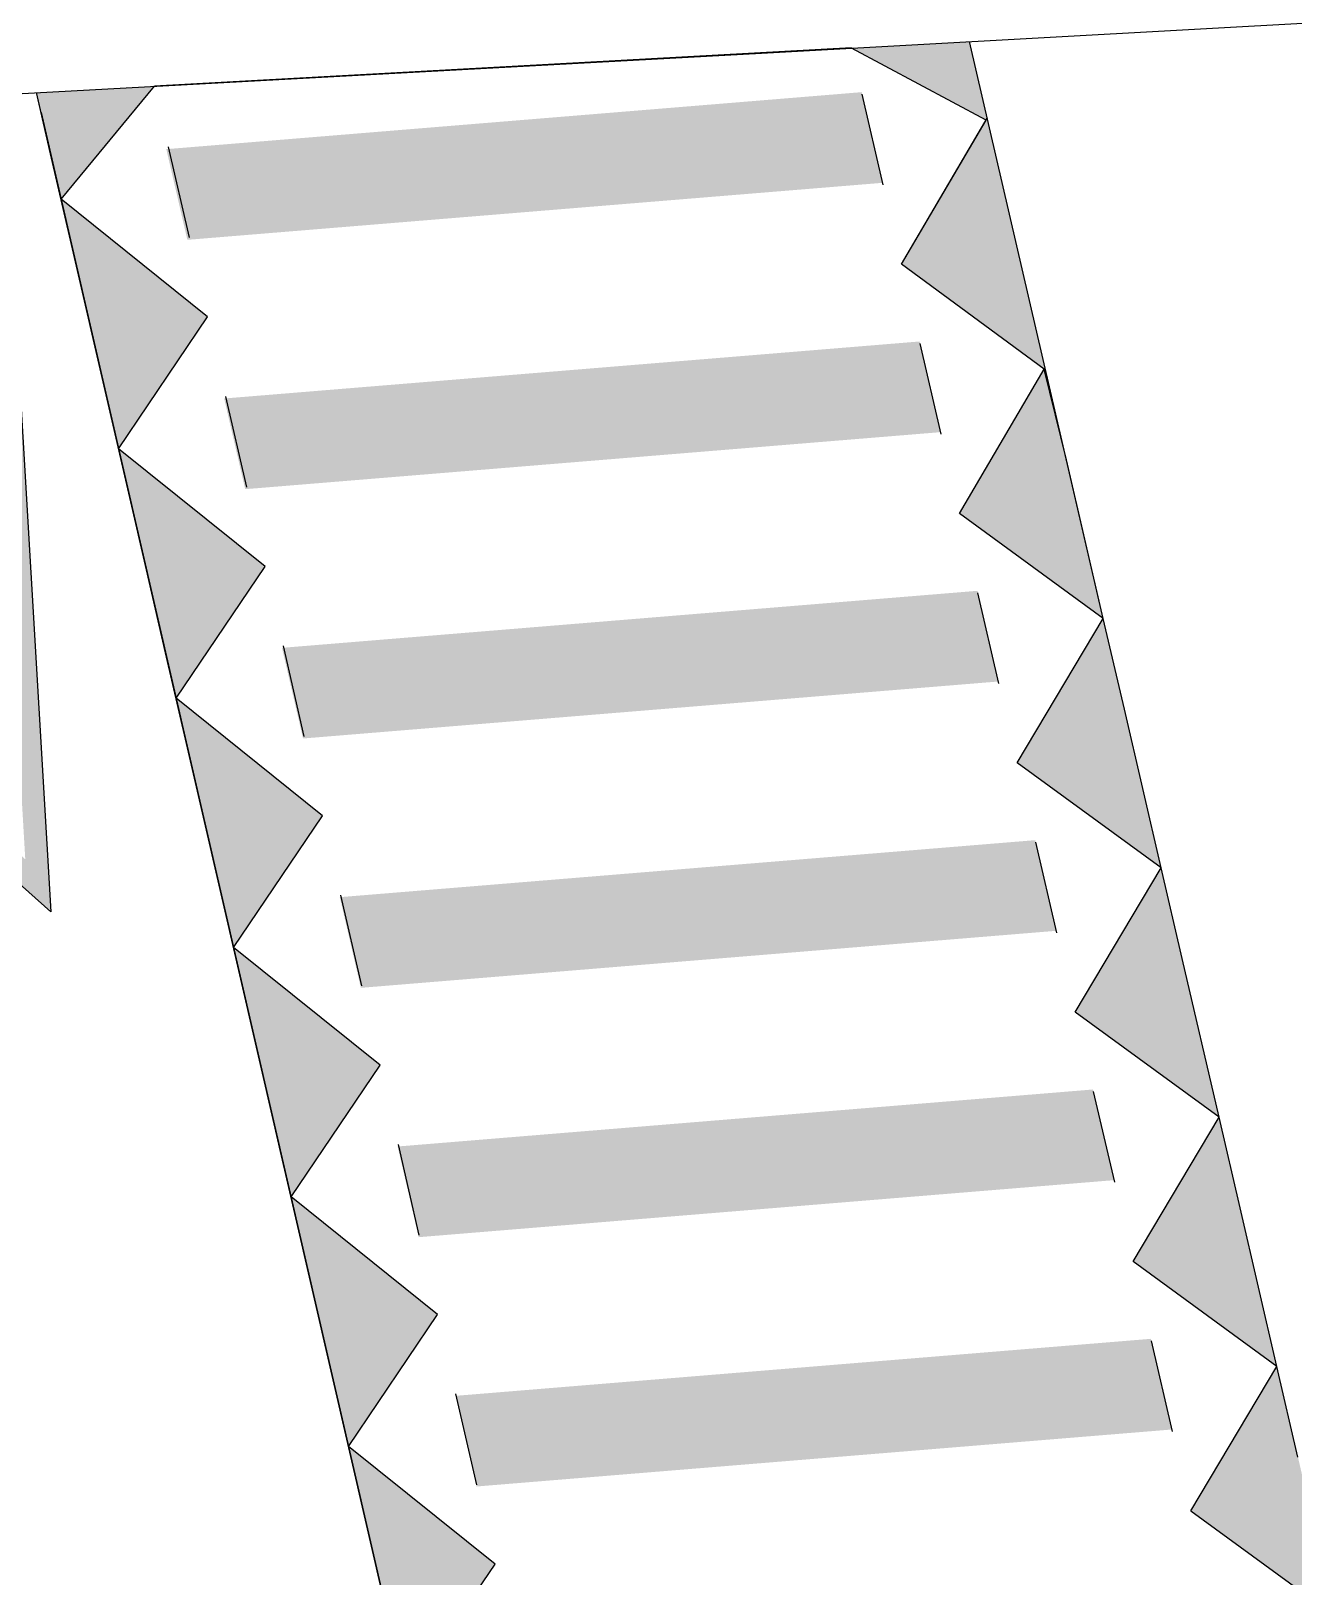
# Model space of a CAD drawing. Header units: millimetres. Extents: x 34038 to 35840, y 10511 to 10922.
# Drawn here: x 34265.99 to 34271.42, y 10785.96 to 10792.6 of the extents above; entities that cross this region are included whole.
import ezdxf

# ---------------------------------------------------------------- set-up
doc = ezdxf.new("R2010")
doc.units = ezdxf.units.MM
for name, color, linetype in [('_0', 7, 'Continuous'), ('GUIA', 7, 'Continuous'), ('PINTURA BRANCA', 7, 'Continuous')]:
    doc.layers.add(name, color=color, linetype=linetype)

msp = doc.modelspace()

# ---------------------------------------------------------------- hatches: boundary and pattern name
at = {"layer": '_0'}
h = msp.add_hatch(color=2, dxfattribs=at)
h.dxf.hatch_style = 1
h.paths.add_polyline_path([(34272.1398, 10783.454), (34272.0946, 10783.6488), (34271.7253, 10783.0286), (34272.3479, 10782.4788), (34272.3659, 10782.4799), (34272.2981, 10782.7721)])
h.paths.add_polyline_path([(34271.8912, 10784.5255), (34271.846, 10784.7204), (34271.4766, 10784.1002), (34272.0946, 10783.6488), (34272.0494, 10783.8437)])
h.paths.add_polyline_path([(34271.6878, 10785.4023), (34271.5974, 10785.7919), (34271.228, 10785.1717), (34271.846, 10784.7204)])
h.paths.add_polyline_path([(34271.4391, 10786.4738), (34271.3487, 10786.8634), (34270.9794, 10786.2432), (34271.5974, 10785.7919)])
h.paths.add_polyline_path([(34271.1905, 10787.5453), (34271.1001, 10787.935), (34270.7307, 10787.3148), (34271.3487, 10786.8634)])
h.paths.add_polyline_path([(34270.9419, 10788.6168), (34270.8515, 10789.0065), (34270.4821, 10788.3863), (34271.1001, 10787.935)])
h.paths.add_polyline_path([(34270.6933, 10789.6884), (34270.6028, 10790.078), (34270.2332, 10789.4578), (34270.8515, 10789.0065)])
h.paths.add_polyline_path([(34270.4446, 10790.7599), (34270.3493, 10791.1484), (34269.9845, 10790.5293), (34270.6028, 10790.078)])
h.paths.add_polyline_path([(34270.1041, 10792.2275), (34269.736, 10791.6008), (34270.3556, 10791.1438)])
h.paths.add_polyline_path([(34270.0276, 10792.557), (34269.5209, 10792.5288), (34270.0994, 10792.2195), (34270.1041, 10792.2275)])
h = msp.add_hatch(color=2, dxfattribs=at)
h.dxf.hatch_style = 1
h.paths.add_polyline_path([(34268.7189, 10782.8469), (34268.1005, 10783.3039), (34268.1454, 10783.109), (34268.3475, 10782.232)])
h.paths.add_polyline_path([(34268.4831, 10783.8701), (34267.8534, 10784.3758), (34268.1005, 10783.3039)])
h.paths.add_polyline_path([(34267.6064, 10785.4477), (34267.8534, 10784.3758), (34268.2361, 10784.942)])
h.paths.add_polyline_path([(34267.989, 10786.0139), (34267.3593, 10786.5196), (34267.6064, 10785.4477)])
h.paths.add_polyline_path([(34267.1123, 10787.5915), (34267.3593, 10786.5196), (34267.7419, 10787.0858)])
h.paths.add_polyline_path([(34267.4949, 10788.1577), (34266.8652, 10788.6634), (34267.1123, 10787.5915)])
h.paths.add_polyline_path([(34267.2478, 10789.2296), (34266.6182, 10789.7353), (34266.8652, 10788.6634)])
h.paths.add_polyline_path([(34267.0008, 10790.3015), (34266.3711, 10790.8072), (34266.416, 10790.6123), (34266.5732, 10789.9302), (34266.6182, 10789.7353)])
h.paths.add_polyline_path([(34266.1241, 10791.8791), (34266.3711, 10790.8072), (34266.7537, 10791.3734)])
h.paths.add_polyline_path([(34266.5254, 10792.3652), (34266.0184, 10792.3375), (34266.0791, 10792.074), (34266.1241, 10791.8791)])
at = {"layer": 'PINTURA BRANCA'}
for points in [[(34266.5762, 10792.0946), (34266.6666, 10791.7049), (34269.6551, 10791.95), (34269.5648, 10792.3396)], [(34266.8247, 10791.023), (34266.9151, 10790.6333), (34269.9036, 10790.8784), (34269.8133, 10791.2681)], [(34267.0732, 10789.9514), (34267.1636, 10789.5618), (34270.1521, 10789.8068), (34270.0618, 10790.1965)], [(34267.3217, 10788.8799), (34267.4121, 10788.4902), (34270.4006, 10788.7353), (34270.3103, 10789.1249)], [(34267.5702, 10787.8083), (34267.6606, 10787.4186), (34270.6491, 10787.6637), (34270.5588, 10788.0534)], [(34267.8187, 10786.7367), (34267.9091, 10786.3471), (34270.8976, 10786.5921), (34270.8073, 10786.9818)]]:
    msp.add_hatch(color=256, dxfattribs=at).paths.add_polyline_path(points)
h = msp.add_hatch(color=256, dxfattribs=at)
h.paths.add_polyline_path([(34265.1217, 10792.1772), (34263.944, 10790.85), (34263.5854, 10791.1698), (34264.4467, 10792.1405)], flags=16)
h.paths.add_polyline_path([(34264.0874, 10790.7221), (34265.3916, 10792.1919), (34265.784, 10792.2133), (34265.8007, 10791.929), (34264.446, 10790.4023)], flags=16)
h.paths.add_polyline_path([(34264.5894, 10790.2743), (34265.8166, 10791.6574), (34265.8565, 10790.9784), (34264.948, 10789.9545)], flags=16)
h.paths.add_polyline_path([(34265.0914, 10789.8266), (34265.8724, 10790.7068), (34265.9123, 10790.0278), (34265.45, 10789.5068)], flags=16)
h.paths.add_polyline_path([(34265.5934, 10789.3788), (34265.9283, 10789.7562), (34265.9701, 10789.0428)], flags=16)
h.paths.add_polyline_path([(34262.3571, 10792.1543), (34266.0797, 10788.8163), (34265.8743, 10792.3145)])
h.paths.add_polyline_path([(34264.1767, 10792.1257), (34263.442, 10791.2978), (34263.0835, 10791.6176), (34263.5017, 10792.089)], flags=16)
h.paths.add_polyline_path([(34262.94, 10791.7455), (34263.2317, 10792.0743), (34262.6095, 10792.0404)], flags=16)
edge = h.paths.add_edge_path(flags=17)
edge.add_line((34262.8762, 10791.6736), (34262.8763, 10791.6736))

# ---------------------------------------------------------------- linework, layer by layer
at = {"layer": '_0'}
for p, q in [((34269.5207, 10792.5298), (34266.5252, 10792.3649)), ((34268.023, 10792.4467), (34269.5207, 10792.5298)), ((34269.1339, 10792.5073), (34269.3336, 10792.5184)), ((34268.0229, 10792.4474), (34266.5252, 10792.3654))]:
    msp.add_line(p, q, dxfattribs=at)
at = {"layer": '_0', "color": 2}
for p, q in [((34270.0994, 10792.2195), (34269.5209, 10792.5288)), ((34270.6028, 10790.078), (34270.0276, 10792.557)), ((34268.3475, 10782.232), (34266.0184, 10792.3375)), ((34266.0791, 10792.074), (34266.0184, 10792.3375)), ((34266.1241, 10791.8791), (34266.5252, 10792.3649)), ((34269.657, 10791.9418), (34269.5667, 10792.3315)), ((34266.038, 10792.2526), (34268.3475, 10782.232)), ((34269.736, 10791.6008), (34270.1041, 10792.2275)), ((34269.736, 10791.6008), (34270.0994, 10792.2195)), ((34266.169, 10791.6842), (34266.0791, 10792.074)), ((34266.6751, 10791.7144), (34266.5853, 10792.1042)), ((34266.7537, 10791.3734), (34266.1241, 10791.8791)), ((34266.3262, 10791.0021), (34266.169, 10791.6842)), ((34270.3493, 10791.1484), (34269.736, 10791.6008)), ((34266.3711, 10790.8072), (34266.7537, 10791.3734)), ((34269.9054, 10790.8702), (34269.8151, 10791.2599)), ((34269.9845, 10790.5293), (34270.3493, 10791.1484)), ((34270.4446, 10790.7599), (34270.3493, 10791.1484)), ((34266.416, 10790.6123), (34266.3262, 10791.0021)), ((34266.9222, 10790.6425), (34266.8323, 10791.0323)), ((34267.0008, 10790.3015), (34266.3711, 10790.8072)), ((34270.6028, 10790.078), (34270.4446, 10790.7599)), ((34266.5732, 10789.9302), (34266.416, 10790.6123)), ((34270.6028, 10790.078), (34269.9845, 10790.5293)), ((34266.6182, 10789.7353), (34267.0008, 10790.3015)), ((34270.1539, 10789.7987), (34270.0636, 10790.1883)), ((34270.2332, 10789.4578), (34270.6028, 10790.078)), ((34270.6933, 10789.6884), (34270.6028, 10790.078)), ((34267.1692, 10789.5706), (34267.0794, 10789.9604)), ((34266.6631, 10789.5404), (34266.5732, 10789.9302)), ((34267.2478, 10789.2296), (34266.6182, 10789.7353)), ((34270.8515, 10789.0065), (34270.6933, 10789.6884)), ((34266.8203, 10788.8583), (34266.6631, 10789.5404)), ((34270.8515, 10789.0065), (34270.2332, 10789.4578)), ((34266.8652, 10788.6634), (34267.2478, 10789.2296)), ((34270.403, 10788.7272), (34270.3126, 10789.1169)), ((34270.4821, 10788.3863), (34270.8515, 10789.0065)), ((34270.9419, 10788.6168), (34270.8515, 10789.0065)), ((34267.4163, 10788.4987), (34267.3264, 10788.8885)), ((34266.9101, 10788.4685), (34266.8203, 10788.8583)), ((34267.4949, 10788.1577), (34266.8652, 10788.6634)), ((34271.1001, 10787.935), (34270.9419, 10788.6168)), ((34267.0674, 10787.7864), (34266.9101, 10788.4685)), ((34271.1001, 10787.935), (34270.4821, 10788.3863)), ((34270.4821, 10788.3863), (34270.4821, 10788.3863)), ((34267.1123, 10787.5915), (34267.4949, 10788.1577)), ((34270.6516, 10787.6557), (34270.5612, 10788.0453)), ((34270.7307, 10787.3148), (34271.1001, 10787.935)), ((34271.1905, 10787.5453), (34271.1001, 10787.935)), ((34271.1001, 10787.935), (34271.1001, 10787.935)), ((34267.6633, 10787.4268), (34267.5735, 10787.8166)), ((34267.1572, 10787.3966), (34267.0674, 10787.7864)), ((34267.7419, 10787.0858), (34267.1123, 10787.5915)), ((34271.3487, 10786.8634), (34271.1905, 10787.5453)), ((34267.3144, 10786.7145), (34267.1572, 10787.3966)), ((34271.3487, 10786.8634), (34270.7307, 10787.3148)), ((34267.3593, 10786.5196), (34267.7419, 10787.0858)), ((34270.9003, 10786.5842), (34270.8098, 10786.9738)), ((34270.9794, 10786.2432), (34271.3487, 10786.8634)), ((34271.4391, 10786.4738), (34271.3487, 10786.8634)), ((34267.4043, 10786.3247), (34267.3144, 10786.7145)), ((34267.9104, 10786.3549), (34267.8206, 10786.7447)), ((34267.989, 10786.0139), (34267.3593, 10786.5196)), ((34267.5615, 10785.6426), (34267.4043, 10786.3247)), ((34270.9794, 10786.2432), (34271.5974, 10785.7919)), ((34267.6064, 10785.4477), (34267.989, 10786.0139))]:
    msp.add_line(p, q, dxfattribs=at)
at = {"layer": 'GUIA', "linetype": 'Continuous'}
msp.add_line((34269.1339, 10792.5073), (34276.5181, 10792.918), dxfattribs=at)
at = {"layer": 'PINTURA BRANCA'}
for p, q in [((34265.4889, 10792.3087), (34269.1339, 10792.5073)), ((34265.8743, 10792.3145), (34266.0797, 10788.8163)), ((34262.3571, 10792.1543), (34266.0797, 10788.8163))]:
    msp.add_line(p, q, dxfattribs=at)

doc.saveas('drawing.dxf')
